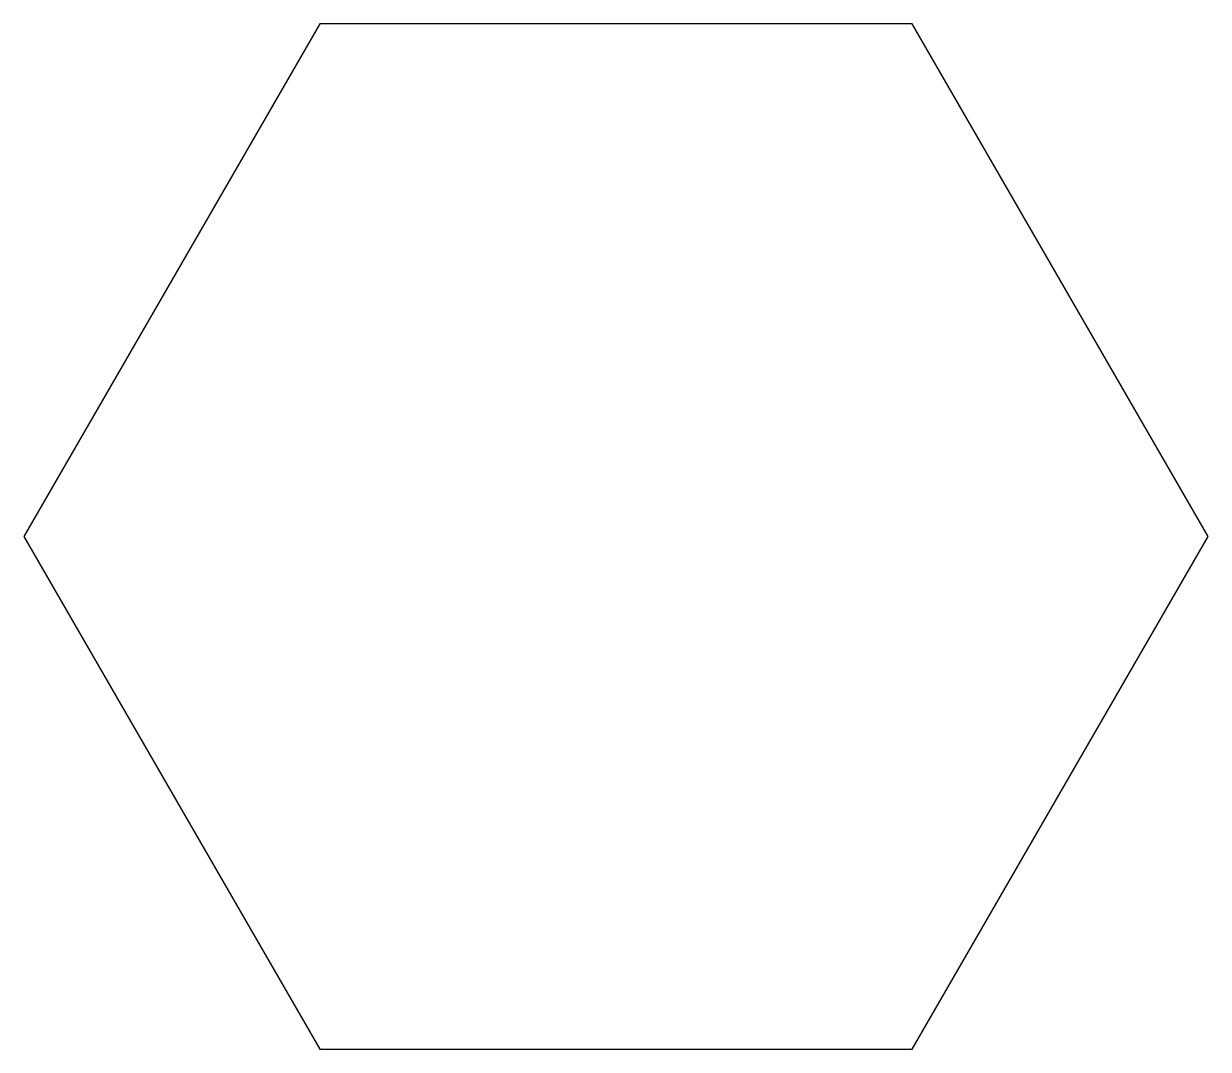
# Model space of a CAD drawing. Header units: millimetres. Extents: x 220.4 to 270.4, y 62 to 105.3.
import ezdxf

# ---------------------------------------------------------------- set-up
doc = ezdxf.new("R2010")
doc.units = ezdxf.units.MM
doc.header["$MEASUREMENT"] = 0

msp = doc.modelspace()

# ---------------------------------------------------------------- linework, layer by layer
msp.add_lwpolyline([(270.444, 83.661), (257.944, 105.311), (232.944, 105.311), (220.444, 83.661), (232.944, 62.011), (257.944, 62.011)], close=True)

doc.saveas('drawing.dxf')
